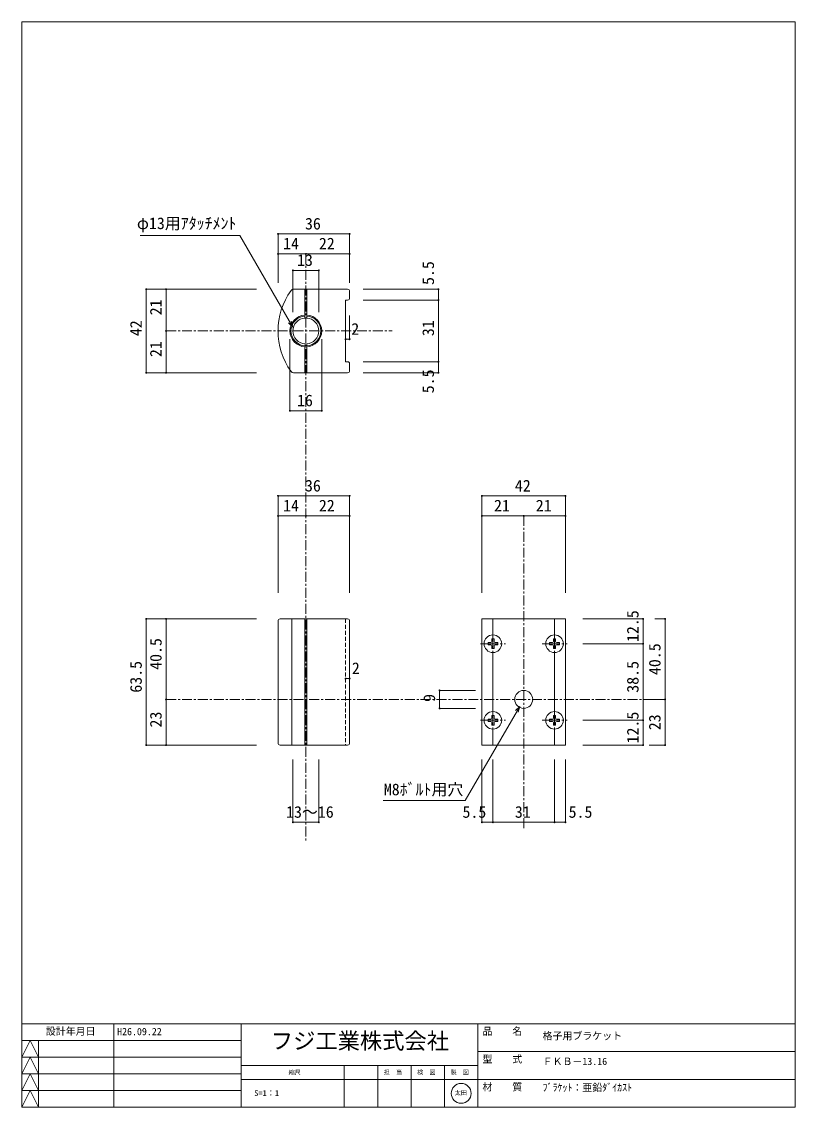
# Model space of a CAD drawing. Units: millimetres on the paper. Extents: x -213 to 176, y -280 to 266.
import ezdxf
from ezdxf.enums import TextEntityAlignment as Align

# ---------------------------------------------------------------- set-up
doc = ezdxf.new("R2010")
doc.units = ezdxf.units.MM
doc.header["$PDMODE"] = 32
doc.header["$PDSIZE"] = 0.5
for name, pattern in [('CHAIN1', [8, 5, -1, 1, -1]), ('CHAIN2', [12, 9, -1, 1, -1]), ('DASHED2', [3, 2, -1])]:
    doc.linetypes.add(name, pattern=pattern)
for name, color, linetype, lineweight in [('0-0', 7, 'Continuous', 18), ('1-0', 4, 'Continuous', 18), ('1-1', 4, 'Continuous', 18), ('1-2', 7, 'Continuous', 18), ('1-3', 2, 'Continuous', 18), ('1-5', 1, 'CHAIN1', 18), ('1-A', 3, 'Continuous', 18), ('1-B', 3, 'Continuous', 18)]:
    doc.layers.add(name, color=color, linetype=linetype, lineweight=lineweight)
doc.styles.add('ＭＳ ゴシック', font='')
doc.styles.get('ＭＳ ゴシック').set_extended_font_data('MS Gothic')

msp = doc.modelspace()

# ---------------------------------------------------------------- linework, layer by layer
at = {"layer": '0-0'}
for p, q in [((175.997, -279.934), (175.997, 266.066)), ((-213.003, -279.934), (-213.003, -237.934)), ((-213.003, -237.934), (175.997, -237.934)), ((-166.603, -237.934), (-166.603, -279.934)), ((-102.603, -279.934), (-102.603, -237.934)), ((16.397, -237.934), (16.397, -279.934)), ((-213.003, -246.334), (-102.603, -246.334)), ((-204.603, -246.334), (-204.603, -279.934)), ((-213.003, -254.734), (-102.603, -254.734)), ((16.397, -251.934), (175.997, -251.934)), ((-102.603, -258.934), (16.397, -258.934)), ((-50.803, -279.934), (-50.803, -258.934)), ((-34.003, -258.934), (-34.003, -279.934)), ((-17.203, -279.934), (-17.203, -258.934)), ((-0.403, -258.934), (-0.403, -279.934)), ((-213.003, -263.134), (-102.603, -263.134)), ((-102.603, -265.934), (16.397, -265.934)), ((16.397, -265.934), (175.997, -265.934)), ((-213.003, -271.534), (-102.603, -271.534)), ((-213.003, -279.934), (175.997, -279.934))]:
    msp.add_line(p, q, dxfattribs=at)
at = {"layer": '0-0', "color": 3, "lineweight": 9}
for p, q in [((110.49, -34.289), (105.424, -34.289)), ((110.49, -74.789), (110.49, -34.289)), ((110.49, -74.789), (102.601, -74.789)), ((110.49, -74.789), (105.424, -74.789)), ((110.49, -74.789), (110.49, -97.789)), ((110.49, -97.789), (102.601, -97.789))]:
    msp.add_line(p, q, dxfattribs=at)
at = {"layer": '0-0'}
for points in [[(175.997, 266.066), (-213.003, 266.066), (-213.003, -279.934)], [(-204.603, -254.734), (-208.803, -246.334), (-213.003, -254.734)], [(-213.003, -263.134), (-208.803, -254.734), (-204.603, -263.134)], [(-204.603, -271.534), (-208.803, -263.134), (-213.003, -271.534)], [(-213.003, -279.934), (-208.803, -271.534), (-204.603, -279.934)]]:
    msp.add_lwpolyline(points, dxfattribs=at)
at = {"layer": '0-0', "color": 3}
msp.add_circle((7.997, -272.934), 5, dxfattribs=at)
for p in [(110.49, -34.289), (110.49, -74.789), (110.49, -97.789)]:
    msp.add_point(p, dxfattribs=at)
at = {"layer": '1-0', "color": 3}
for p, q in [((-76.609, 140.972), (-63.609, 140.972)), ((-76.609, 140.972), (-76.609, 119.912)), ((-63.609, 140.972), (-63.609, 119.912))]:
    msp.add_line(p, q, dxfattribs=at)
at = {"layer": '1-0'}
for p, q in [((-70.578, 118.012), (-70.578, 117.014)), ((-69.64, 118.012), (-69.64, 117.014)), ((-70.515, 104.04), (-70.515, 103.042)), ((-69.703, 104.04), (-69.703, 103.042))]:
    msp.add_line(p, q, dxfattribs=at)
for radius, start, end in [(7.5, 93.58332, 266.41668), (6.5, 93.58332, 266.41668), (6.5, 273.58332, 86.41668), (7.5, 273.58332, 86.41668)]:
    msp.add_arc((-70.109, 110.527), radius, start, end, dxfattribs=at)
at = {"layer": '1-0', "color": 3}
for p in [(-76.609, 140.972), (-63.609, 140.972)]:
    msp.add_point(p, dxfattribs=at)
at = {"layer": '1-1'}
for p, q in [((-49.109, 131.527), (-76.349, 131.527)), ((-70.609, 118.511), (-70.609, 131.527)), ((-69.609, 118.511), (-69.609, 131.527)), ((-50.109, 95.027), (-50.109, 126.027)), ((-49.109, 126.027), (-50.109, 126.027)), ((-48.109, 127.027), (-48.109, 130.527)), ((-70.609, 89.527), (-70.609, 102.543)), ((-69.609, 89.527), (-69.609, 102.543)), ((-49.109, 95.027), (-50.109, 95.027)), ((-48.109, 90.527), (-48.109, 94.027)), ((-49.109, 89.527), (-76.349, 89.527)), ((18.442, -34.289), (18.442, -97.789)), ((23.942, -34.289), (23.942, -42.373)), ((54.942, -34.289), (54.942, -42.373)), ((23.942, -51.205), (23.942, -80.873)), ((54.942, -51.205), (54.942, -80.873)), ((23.942, -89.705), (23.942, -97.789)), ((54.942, -89.705), (54.942, -97.789)), ((18.442, -97.789), (60.442, -97.789))]:
    msp.add_line(p, q, dxfattribs=at)
at = {"layer": '1-1', "color": 1, "linetype": 'CHAIN1'}
msp.add_line((-140.387, 110.527), (-26.633, 110.527), dxfattribs=at)
at = {"layer": '1-1', "linetype": 'DASHED2'}
msp.add_line((-50.109, -34.289), (-50.109, -97.789), dxfattribs=at)
at = {"layer": '1-1'}
msp.add_lwpolyline([(18.442, -34.289), (60.442, -34.289), (60.442, -97.789)], dxfattribs=at)
for centre, radius, start, end in [((-76.349, 130.027), 1.5, 90, 144.40235), ((-49.109, 130.527), 1, 0, 90), ((-49.109, 110.527), 35, 144.40235, 215.59765), ((-49.109, 127.027), 1, 270, 0), ((-70.109, 110.527), 8, 93.58332, 266.41668), ((-70.109, 110.527), 8, 273.58332, 86.41668), ((-49.109, 94.027), 1, 0, 90), ((-76.349, 91.027), 1.5, 215.59765, 270), ((-49.109, 90.527), 1, 270, 0)]:
    msp.add_arc(centre, radius, start, end, dxfattribs=at)
at = {"layer": '1-2', "color": 1, "linetype": 'CHAIN1'}
msp.add_line((39.442, 17.522), (39.442, -139.789), dxfattribs=at)
at = {"layer": '1-2', "color": 1, "linetype": 'CHAIN2'}
for p, q in [((23.94, -40.389), (23.94, -53.189)), ((54.942, -40.389), (54.942, -53.189)), ((17.629, -46.789), (30.34, -46.789)), ((48.631, -46.789), (61.342, -46.789)), ((23.94, -78.889), (23.94, -91.689)), ((54.942, -78.889), (54.942, -91.689)), ((17.629, -85.289), (30.34, -85.289)), ((48.631, -85.289), (61.342, -85.289))]:
    msp.add_line(p, q, dxfattribs=at)
at = {"layer": '1-2'}
for p, q in [((21.478, -46.237), (22.836, -46.237)), ((23.388, -45.685), (23.388, -44.327)), ((23.388, -44.327), (24.492, -44.327)), ((23.388, -49.251), (23.388, -47.893)), ((24.492, -44.327), (24.492, -45.685)), ((24.492, -47.893), (24.492, -49.251)), ((25.044, -46.237), (26.402, -46.237)), ((26.402, -47.341), (25.044, -47.341)), ((26.402, -46.237), (26.402, -47.341)), ((52.48, -46.237), (53.838, -46.237)), ((54.39, -45.685), (54.39, -44.327)), ((54.39, -44.327), (55.494, -44.327)), ((54.39, -49.251), (54.39, -47.893)), ((55.494, -44.327), (55.494, -45.685)), ((55.494, -47.893), (55.494, -49.251)), ((56.046, -46.237), (57.404, -46.237)), ((57.404, -47.341), (56.046, -47.341)), ((57.404, -46.237), (57.404, -47.341)), ((24.492, -49.251), (23.388, -49.251)), ((55.494, -49.251), (54.39, -49.251)), ((21.478, -84.737), (22.836, -84.737)), ((23.388, -84.185), (23.388, -82.827)), ((23.388, -82.827), (24.492, -82.827)), ((23.388, -87.751), (23.388, -86.393)), ((24.492, -82.827), (24.492, -84.185)), ((24.492, -86.393), (24.492, -87.751)), ((25.044, -84.737), (26.402, -84.737)), ((26.402, -85.841), (25.044, -85.841)), ((26.402, -84.737), (26.402, -85.841)), ((52.48, -84.737), (53.838, -84.737)), ((54.39, -84.185), (54.39, -82.827)), ((54.39, -82.827), (55.494, -82.827)), ((54.39, -87.751), (54.39, -86.393)), ((55.494, -82.827), (55.494, -84.185)), ((55.494, -86.393), (55.494, -87.751)), ((56.046, -84.737), (57.404, -84.737)), ((57.404, -85.841), (56.046, -85.841)), ((57.404, -84.737), (57.404, -85.841)), ((24.492, -87.751), (23.388, -87.751)), ((55.494, -87.751), (54.39, -87.751))]:
    msp.add_line(p, q, dxfattribs=at)
for points in [[(22.836, -47.341), (21.478, -47.341), (21.478, -46.237)], [(53.838, -47.341), (52.48, -47.341), (52.48, -46.237)], [(22.836, -85.841), (21.478, -85.841), (21.478, -84.737)], [(53.838, -85.841), (52.48, -85.841), (52.48, -84.737)]]:
    msp.add_lwpolyline(points, dxfattribs=at)
for centre in [(23.94, -46.789), (54.942, -46.789), (23.94, -85.289), (54.942, -85.289)]:
    msp.add_circle(centre, 4.416, dxfattribs=at)
at = {"layer": '1-2', "color": 2}
msp.add_circle((39.442, -74.789), 4.5, dxfattribs=at)
at = {"layer": '1-2'}
for centre, start, end in [((22.836, -45.685), 270, 0), ((22.836, -47.893), 0, 90), ((25.044, -45.685), 180, 270), ((25.044, -47.893), 90, 180), ((53.838, -45.685), 270, 0), ((53.838, -47.893), 0, 90), ((56.046, -45.685), 180, 270), ((56.046, -47.893), 90, 180), ((22.836, -84.185), 270, 0), ((22.836, -86.393), 0, 90), ((25.044, -84.185), 180, 270), ((25.044, -86.393), 90, 180), ((53.838, -84.185), 270, 0), ((53.838, -86.393), 0, 90), ((56.046, -84.185), 180, 270), ((56.046, -86.393), 90, 180)]:
    msp.add_arc(centre, 0.552, start, end, dxfattribs=at)
at = {"layer": '1-3'}
for p, q in [((-84.109, -35.289), (-84.109, -96.789)), ((-49.109, -34.289), (-83.109, -34.289)), ((-77.109, -97.789), (-77.109, -34.289)), ((-70.609, -97.789), (-70.609, -34.289)), ((-69.609, -97.789), (-69.609, -34.289)), ((-48.109, -96.789), (-48.109, -35.289)), ((-49.109, -97.789), (-83.109, -97.789))]:
    msp.add_line(p, q, dxfattribs=at)
for centre, start, end in [((-83.109, -35.289), 90, 180), ((-49.109, -35.289), 0, 90), ((-83.109, -96.789), 180, 270), ((-49.109, -96.789), 270, 0)]:
    msp.add_arc(centre, 1, start, end, dxfattribs=at)
at = {"layer": '1-5'}
msp.add_line((-70.109, 149.309), (-70.109, -145.693), dxfattribs=at)
at = {"layer": '1-A'}
for p, q in [((-48.109, 159.309), (-84.109, 159.309)), ((-84.109, 159.309), (-84.109, 134.735)), ((-48.109, 159.309), (-48.109, 134.735)), ((-84.109, 149.309), (-70.109, 149.309)), ((-70.109, 149.309), (-48.109, 149.309)), ((-150.387, 89.527), (-150.387, 131.527)), ((-150.387, 131.527), (-95.011, 131.527)), ((-140.387, 110.527), (-140.387, 131.527)), ((-140.387, 131.527), (-95.011, 131.527)), ((-3.433, 131.527), (-41.262, 131.527)), ((-3.433, 131.527), (-3.433, 126.027)), ((-3.433, 126.027), (-41.262, 126.027)), ((-3.433, 126.027), (-3.433, 95.027)), ((-50.109, 106.342), (-50.109, 118.293)), ((-48.109, 106.342), (-48.109, 118.293)), ((-140.387, 89.527), (-140.387, 110.527)), ((-78.109, 70.406), (-78.109, 106.32)), ((-62.109, 70.406), (-62.109, 106.32)), ((-50.109, 106.342), (-48.109, 106.342)), ((-3.433, 95.027), (-41.262, 95.027)), ((-3.433, 95.027), (-3.433, 89.527)), ((-150.387, 89.527), (-95.011, 89.527)), ((-140.387, 89.527), (-95.011, 89.527)), ((-3.433, 89.527), (-41.262, 89.527)), ((-78.109, 70.406), (-62.109, 70.406)), ((-48.109, 27.522), (-84.109, 27.522)), ((-84.109, 27.522), (-84.109, -21.12)), ((-48.109, 27.522), (-48.109, -21.12)), ((18.442, 27.522), (60.442, 27.522)), ((18.442, 27.522), (18.442, -21.12)), ((60.442, 27.522), (60.442, -21.12)), ((-84.109, 17.522), (-70.109, 17.522)), ((-70.109, 17.522), (-48.109, 17.522)), ((18.442, 17.522), (39.442, 17.522)), ((39.442, 17.522), (60.442, 17.522)), ((-150.387, -34.289), (-95.011, -34.289)), ((-150.387, -34.289), (-150.387, -97.789)), ((-140.387, -34.289), (-140.387, -74.789)), ((99.448, -34.289), (69.239, -34.289)), ((99.448, -34.289), (99.448, -46.789)), ((99.448, -46.789), (69.239, -46.789)), ((99.448, -46.789), (99.448, -85.289)), ((-50.109, -64.293), (-48.109, -64.293)), ((-2.852, -70.289), (-2.852, -79.289)), ((-2.852, -70.289), (15.118, -70.289)), ((-140.387, -74.789), (-140.387, -97.789)), ((-2.852, -79.289), (15.118, -79.289)), ((99.448, -85.289), (69.239, -85.289)), ((99.448, -85.289), (99.448, -97.789)), ((-150.387, -97.789), (-95.011, -97.789)), ((99.448, -97.789), (69.239, -97.789)), ((-76.609, -136.572), (-76.609, -105.053)), ((-63.609, -136.572), (-63.609, -105.053)), ((18.442, -136.572), (18.442, -105.053)), ((23.942, -136.572), (23.942, -105.053)), ((54.942, -136.572), (54.942, -105.053)), ((60.442, -136.572), (60.442, -105.053)), ((-76.609, -136.572), (-63.609, -136.572)), ((18.442, -136.572), (23.942, -136.572)), ((23.942, -136.572), (54.942, -136.572)), ((54.942, -136.572), (60.442, -136.572))]:
    msp.add_line(p, q, dxfattribs=at)
at = {"layer": '1-A', "color": 1, "linetype": 'CHAIN1'}
msp.add_line((-140.387, -74.789), (109.367, -74.789), dxfattribs=at)
at = {"layer": '1-A'}
for p in [(-84.109, 159.309), (-48.109, 159.309), (-84.109, 149.309), (-70.109, 149.309), (-48.109, 149.309), (-150.387, 131.527), (-140.387, 131.527), (-3.433, 131.527), (-3.433, 126.027), (-140.387, 110.527), (-50.109, 106.342), (-48.109, 106.342), (-3.433, 95.027), (-150.387, 89.527), (-140.387, 89.527), (-3.433, 89.527), (-78.109, 70.406), (-62.109, 70.406), (-84.109, 27.522), (-48.109, 27.522), (18.442, 27.522), (60.442, 27.522), (-84.109, 17.522), (-70.109, 17.522), (-48.109, 17.522), (18.442, 17.522), (39.442, 17.522), (60.442, 17.522), (-150.387, -34.289), (-140.387, -34.289), (99.448, -34.289), (99.448, -46.789), (-50.109, -64.293), (-48.109, -64.293), (-2.852, -70.289), (-140.387, -74.789), (-2.852, -79.289), (99.448, -85.289), (-150.387, -97.789), (-140.387, -97.789), (99.448, -97.789), (-76.609, -136.572), (-63.609, -136.572), (18.442, -136.572), (23.942, -136.572), (54.942, -136.572), (60.442, -136.572)]:
    msp.add_point(p, dxfattribs=at)
at = {"layer": '1-B'}
for p, q in [((-103.3, 158.511), (-153.509, 158.511)), ((-76.745, 112.517), (-103.3, 158.511)), ((-76.745, 112.517), (-77.522, 115.415)), ((-76.745, 112.517), (-78.867, 114.639)), ((37.402, -78.296), (10.041, -125.687)), ((37.402, -78.296), (35.281, -80.417)), ((37.402, -78.296), (36.626, -81.194)), ((10.041, -125.687), (-31.264, -125.687))]:
    msp.add_line(p, q, dxfattribs=at)

# ---------------------------------------------------------------- texts
at = {"layer": '0-0', "style": 'ＭＳ ゴシック'}
for s, p in [('40.5', (109.99, -62.539)), ('23', (109.99, -90.289))]:
    msp.add_text(s, height=5.865, rotation=90, dxfattribs=at).set_placement(p, align=Align.BOTTOM_LEFT)
for s, height, p in [('設計年月日', 3.666, (-200.879, -244.634)), ('H26.09.22', 3.666, (-165.029, -244.779)), ('品\u3000\u3000名', 3.666, (18.698, -244.634)), ('フジ工業株式会社', 8.211, (-87.724, -253.101)), ('格子用ブラケット', 3.666, (48.919, -246.934)), ('型\u3000\u3000式', 3.666, (18.698, -258.634)), ('ＦＫＢ－13.16', 3.666, (48.919, -259.776)), ('縮尺', 2.199, (-78.803, -264.184)), ('担\u3000当', 2.199, (-30.941, -264.068)), ('検\u3000図', 2.199, (-14.141, -264.068)), ('製\u3000図', 2.199, (2.659, -264.068)), ('材\u3000\u3000質', 3.666, (18.698, -272.634)), ('S=1：1', 2.933, (-96.071, -275.129)), ('太田', 2.199, (4.747, -274.434)), ('ﾌﾞﾗｹｯﾄ：亜鉛ﾀﾞｲｶｽﾄ', 3.666, (48.919, -272.934))]:
    msp.add_text(s, height=height, dxfattribs=at).set_placement(p, align=Align.BOTTOM_LEFT)
at = {"layer": '1-0', "color": 7, "style": 'ＭＳ ゴシック'}
msp.add_text('13', height=5.865, dxfattribs=at).set_placement((-74.561, 141.472), align=Align.BOTTOM_LEFT)
at = {"layer": '1-A', "color": 7, "style": 'ＭＳ ゴシック'}
for s, p in [('36', (-70.561, 159.809)), ('14', (-81.561, 149.809)), ('22', (-63.561, 149.809)), ('2', (-47.278, 106.842)), ('16', (-74.561, 70.906)), ('36', (-70.561, 28.022)), ('42', (34.99, 28.022)), ('14', (-81.561, 18.022)), ('22', (-63.561, 18.022)), ('21', (24.49, 18.022)), ('21', (45.49, 18.022)), ('2', (-46.984, -63.793)), ('13～16', (-80.061, -136.072)), ('5.5', (8.643, -136.072)), ('31', (34.99, -136.072)), ('5.5', (62.019, -136.072))]:
    msp.add_text(s, height=5.865, dxfattribs=at).set_placement(p, align=Align.BOTTOM_LEFT)
for s, p in [('5.5', (-3.933, 133.662)), ('21', (-140.887, 118.402)), ('42', (-150.887, 107.902)), ('31', (-3.933, 107.902)), ('21', (-140.887, 97.402)), ('5.5', (-3.933, 79.201)), ('12.5', (98.948, -45.914)), ('40.5', (-140.887, -59.914)), ('63.5', (-150.887, -71.414)), ('38.5', (98.948, -71.414)), ('9', (-3.352, -76.039)), ('23', (-140.887, -88.914)), ('12.5', (98.948, -96.914))]:
    msp.add_text(s, height=5.865, rotation=90, dxfattribs=at).set_placement(p, align=Align.BOTTOM_LEFT)
at = {"layer": '1-B', "color": 7, "style": 'ＭＳ ゴシック'}
for s, p in [('φ13用ｱﾀｯﾁﾒﾝﾄ', (-155.079, 159.987)), ('M8ﾎﾞﾙﾄ用穴', (-30.914, -124.742))]:
    msp.add_text(s, height=5.865, dxfattribs=at).set_placement(p, align=Align.BOTTOM_LEFT)

doc.saveas('drawing.dxf')
